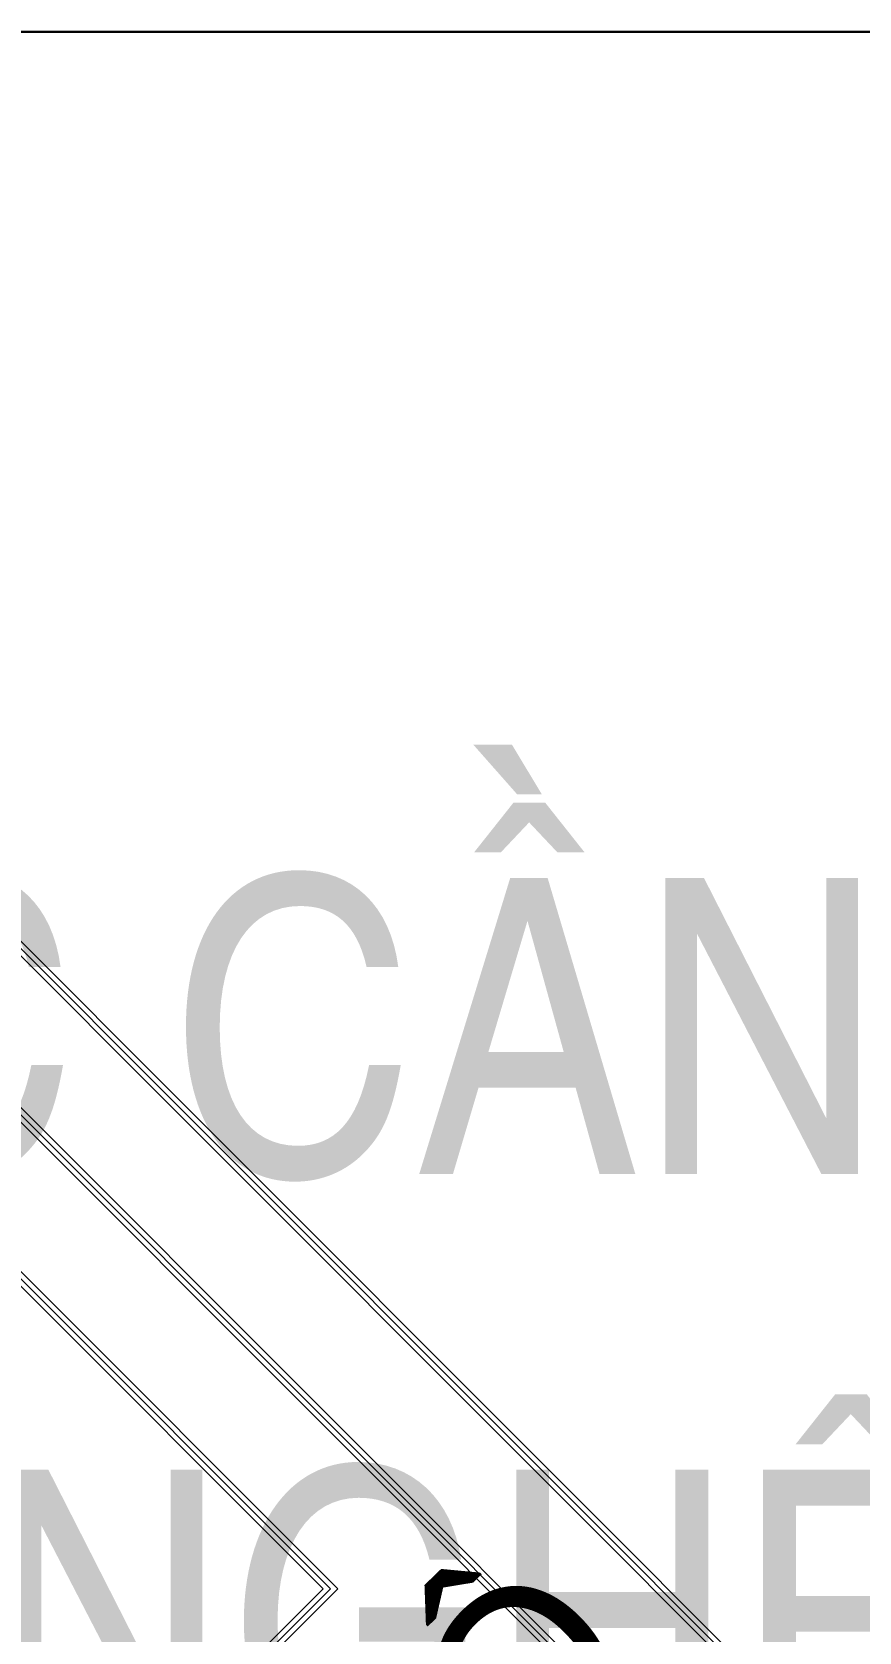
# Model space of a CAD drawing. Header units: inches. Extents: x 1604615 to 1925968, y -294302 to 52467.
# Drawn here: x 1826216 to 1827335, y -260140 to -257977 of the extents above; entities that cross this region are included whole.
import ezdxf

# ---------------------------------------------------------------- set-up
doc = ezdxf.new("R2010")
doc.units = ezdxf.units.IN
doc.header["$LTSCALE"] = 20
doc.header["$MEASUREMENT"] = 0
doc.layers.get('0').update_dxf_attribs({"lineweight": 13})

# ---------------------------------------------------------------- blocks, each defined once
blk = doc.blocks.new('logo DHCT')
at = {"color": 4}
for points in [[(1274.217859084945, 395.4686705583299), (1393.723598592253, 514.9744100656377), (1274.217859084945, 634.4801495729454), (1154.712119577638, 514.9744100656376)], [(1274.217859084945, 396.0871327478926), (1393.10513640269, 514.9744100656377), (1274.217859084946, 633.8616873833827), (1155.3305817672, 514.9744100656376)], [(1274.217859084945, 396.7055949374553), (1392.486674213128, 514.9744100656377), (1274.217859084946, 633.24322519382), (1155.949043956763, 514.9744100656376)], [(1274.217859084945, 409.5233920497533), (1379.66887710083, 514.9744100656377), (1274.217859084945, 620.425428081522), (1168.766841069061, 514.9744100656376)], [(1274.217859084945, 410.141854239316), (1379.050414911267, 514.9744100656377), (1274.217859084945, 619.8069658919593), (1169.385303258624, 514.9744100656376)], [(1274.217859084945, 410.7603164288787), (1378.431952721704, 514.9744100656377), (1274.217859084946, 619.1885037023966), (1170.003765448187, 514.9744100656376)], [(1274.217859084945, 446.2391709474438), (1354.38311886204, 526.4044307245381), (1274.217859084946, 606.5696905016324), (1194.052599307851, 526.404430724538)], [(1274.217859084945, 446.8576331370065), (1353.764656672477, 526.4044307245381), (1274.217859084946, 605.9512283120697), (1194.671061497414, 526.404430724538)], [(1274.217859084945, 447.4760953265692), (1353.146194482914, 526.4044307245381), (1274.217859084946, 605.332766122507), (1195.289523686977, 526.404430724538)]]:
    blk.add_lwpolyline(points, close=True, dxfattribs=at)
blk.add_text('CAÀN THÔ', height=14.7, rotation=44.00249545209103, dxfattribs=at).set_placement((1307.777090157569, 448.6638604090016))

msp = doc.modelspace()

# ---------------------------------------------------------------- linework, layer by layer
at = {"lineweight": 30}
msp.add_lwpolyline([(1820547, -257976.9999326388), (1846147, -257976.9999326388), (1846147, -267576.9999326388), (1820547, -267576.9999326388)], close=True, dxfattribs=at)

# ---------------------------------------------------------------- block references
at = {"xscale": 16, "yscale": 16, "zscale": 16}
msp.add_blockref('logo DHCT', (1804959.514254641, -268504.4986615721), dxfattribs=at)

# ---------------------------------------------------------------- texts
at = {"insert": (1825347, -259120.965142868), "char_height": 320, "width": 9600, "attachment_point": 2}
msp.add_mtext('{\\fVNI-Helve-Condense|b0|i0|c0|p2;\\H1.25x;TRÖÔØNG ÑAÏI HOÏC CAÀN THÔ\\H0.2x;\\P\\P\\H5x;KHOA COÂNG NGHEÄ\\P\\Ftxt|c0;\\H0.2x;\\P\\fVNI-Helve-Condense|b1|i0|c0|p2;\\H7x;BM. KYÕ THUAÄT XAÂY DÖÏNG}', dxfattribs=at)

doc.saveas('drawing.dxf')
